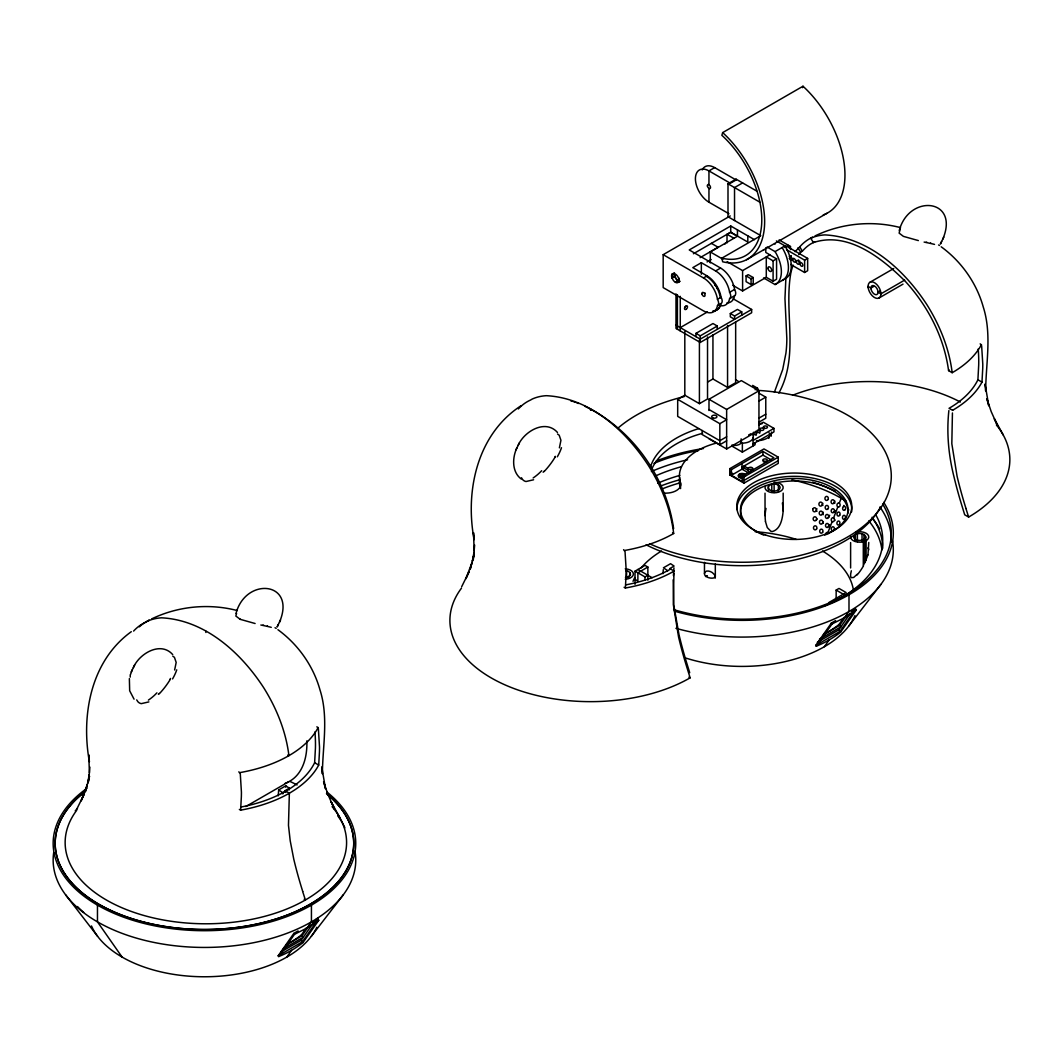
<?xml version="1.0" encoding="UTF-8"?>
<svg xmlns="http://www.w3.org/2000/svg" width="1063" height="1063" viewBox="0 0 1063 1063"><rect width="100%" height="100%" fill="white"/><g stroke="black" fill="none" stroke-linecap="round" stroke-linejoin="round"><path stroke-width="1.5" d="M89.398 772.655L88.761 754.823L89.385 761.799C80.974 715.133 90.74 660.973 131.294 631.688M474.151 550.514L473.513 532.683L474.138 539.672C464.916 490.854 477.194 434.169 521.122 405.681M704.463 573.449C704.968 569.316 711.559 571.07 713.632 573.847C720.236 580.092 704.078 579.189 704.463 573.528L704.477 562.354M765.387 521.322L767.287 527.58L770.755 531.181A4.318 4.186 65 0 0 772.562 531.5C780.787 528.949 782.488 518.385 783.165 510.918L783.179 493.126M850.613 542.568L850.613 567.961M866.106 540.668L866.106 559.882M867.953 554.979L868.777 542.475M130.231 677.118L130.257 675.018M626.545 577.966L626.639 570.804M628.578 577.94L628.605 576.491M630.346 575.468L630.372 574.02M629.854 575.561L629.921 572.691M783.165 510.918L783.179 510.12M673.158 579.827L673.783 605.113L679.005 634.691A320.508 185.042 60 0 0 686.419 662.01L689.701 672.666M289.229 789.929L289.349 788.201L285.801 785.823L278.665 789.942L278.227 795.828M302.729 891.432A321.092 185.387 60 0 1 293.76 859.13L290.212 840.78L288.472 825.313L289.362 793.211L285.788 791.138L282.931 792.785L282.798 793.915M289.349 788.201L285.07 790.673L284.977 791.935M285.801 785.823L285.695 787.205M667.617 570.858L670.54 569.011L674.115 571.07A118.073 68.165 0 0 1 625.376 588.012L624.101 587.281M673.411 575.575L673.969 567.908M952.607 410.411L952.621 410.278A118.073 68.165 0 0 0 981.973 382.135L982.717 368.741A192.27 111.03 60 0 0 982.783 364.091L981.641 345.807L980.192 343.801M285.695 792.413L285.07 790.673M663.285 569.635L662.98 573.688M673.955 573.236L673.317 604.515L678.566 637.016A321.092 185.387 60 0 0 687.482 669.291L690.126 677.849A140.715 81.24 0 0 1 511.529 687.602A140.715 81.24 0 0 1 461.475 588.145M948.874 410.557C946.469 432.641 948.515 455.004 953.91 476.503A320.308 184.935 60 0 0 961.404 504.021L964.712 514.798L968.632 517.056A140.715 81.24 0 0 0 996.376 424.921M952.435 412.949L951.823 443.709L957.072 476.211A321.092 185.387 60 0 0 965.988 508.499M239.348 809.421L240.623 810.152L241.354 796.758A192.27 110.977 60 0 0 241.421 792.108L240.291 773.824L238.83 771.818M240.623 810.152A118.073 68.165 0 0 0 318.714 765.068L319.458 751.674A192.27 111.03 60 0 0 319.511 747.023L318.382 728.74L316.92 726.733M625.376 588.012L626.107 574.631A192.27 110.977 60 0 0 626.173 569.967L625.044 551.684L623.582 549.677M241.088 807.003A113.01 65.255 0 0 0 314.635 762.716L315.432 748.139A147.172 84.974 60 0 0 314.94 731.942M952.621 410.278L949.033 408.325A113.01 65.255 0 0 0 977.907 379.783L978.691 365.207A147.172 84.974 60 0 0 978.199 349.009M88.601 781.491L89.89 767.101M473.354 559.364L474.643 545.04M785.863 278.626L784.959 298.53L786.833 338.659A144.382 83.366 60 0 1 785.916 353.248L782.7 369.512L774.395 392.22M129.367 678.593L129.673 690.791L134.044 699.162M89.226 774.502L87.631 783.245L89.518 776.269L85.385 791.616L87.312 784.507L81.133 800.891L84.429 793.649L76.908 808.877M473.978 552.361L472.384 561.118L474.271 554.142L470.138 569.489L472.065 562.38L465.886 578.764L469.182 571.522L461.661 586.736M768.801 438.394L769.094 437.066M851.343 570.791L850.785 573.395A8.119 3.814 -73.3 0 0 850.626 574.698L850.626 575.628A4.558 2.099 -73.6 0 0 851.25 577.687L853.695 577.461L857.163 574.312M130.457 674.593L132.25 669.836M279.489 622.174C296.776 581.594 245.752 576.305 235.959 613.537M517.003 447.696C512.233 457.462 511.662 471.892 521.242 479.028M942.748 239.241C960.048 198.661 909.024 193.373 899.218 230.618M722.667 132.609L721.87 135.307A78.356 45.244 60 0 1 761.786 219.775A78.356 45.244 60 0 1 721.87 258.163L722.667 261.777A82.383 47.569 60 0 0 764.642 221.423A82.383 47.569 60 0 0 722.667 132.609L802.99 86.236A82.383 47.569 60 0 1 843.823 161.204A82.383 47.569 60 0 1 823.254 214.899M802.578 87.658L802.99 86.236M174.638 669.982L176.179 662.422L174.478 657.452A9.102 6.923 -25.9 0 0 174.146 657.12L172.791 656.177M559.39 447.842L560.932 440.295L559.231 435.325A9.102 6.923 -25.9 0 0 558.899 434.993L557.544 434.036M825.606 534.118A2.02 1.595 -83.7 0 1 827.891 532.629L832.156 521.601A2.02 1.595 -83.8 0 1 831.425 518.957A2.02 1.595 -83.8 0 1 833.578 517.92L837.843 506.892A2.02 1.595 -83.9 0 1 837.113 504.247A2.02 1.595 -83.9 0 1 839.265 503.211L841.192 498.241M778.86 393.097C799.562 355.215 783.564 312.283 790.978 272.287A100.706 58.146 60 0 1 793.157 265.139M133.38 667.551C139.213 653.665 160.606 640.83 172.724 654.595M278.347 624.446L277.111 626.971L280.526 620.048M518.133 445.41C523.966 431.525 545.359 418.689 557.477 432.468M941.619 241.514L940.37 244.038L943.798 237.115M131.201 671.962L134.629 665.039M515.954 449.822L519.382 442.899M863.302 541.771L863.302 565.436L865.654 560.905A26.163 11.56 -70.3 0 0 866.093 559.869M170.532 678.446L169.974 679.39M555.285 456.319L554.727 457.249M795.044 251.652L799.761 246.855A108.306 62.531 60 0 1 812.517 237.248L810.724 238.258L813.434 242.55C848.194 231.043 882.157 258.336 905.357 281.389C927.906 306.078 944.13 337.29 948.568 370.628L952.182 372.714A117.448 67.806 0 0 0 981.481 344.532M312.349 922.724L318.063 919.429L318.754 920.292L303.021 942.549A142.389 112.24 34.9 0 1 278.745 956.567L278.161 955.81L293.813 933.42L298.092 930.949M286.824 957.059L291.528 950.349M278.772 956.554L294.504 934.297L307.167 927.959L311.432 921.86L311.432 905.118M309.665 924.837L302.078 935.679L285.907 945.02M281.203 951.797L301.174 940.277L312.788 923.654M318.063 919.429L302.41 941.805L278.161 955.81M851.33 611.544L855.622 609.072L856.313 609.936L840.567 632.193A142.389 112.24 34.9 0 1 816.291 646.211L815.72 645.454L831.372 623.064L835.651 620.593M824.383 646.703L829.087 639.992M816.318 646.198L832.063 623.941L844.726 617.603L848.992 611.504L848.992 594.762M847.211 614.48L839.637 625.323L823.466 634.664M817.341 642.265L838.734 629.921L850.347 613.298M855.622 609.072L839.969 631.449L815.72 645.454M306.436 927.8L301.427 934.882A139.811 110.22 34.9 0 1 286.067 944.821M843.995 617.444L838.986 624.526A139.811 110.22 34.9 0 1 823.612 634.465M311.366 936.211L343.309 894.78M848.925 625.855L880.868 584.424M158.387 694.352L159.277 693.435M543.14 472.224L544.03 471.294M318.754 920.292L307.167 927.959M856.313 609.936L844.726 617.603M236.571 613.404L235.853 616.035L239.919 619.144M899.83 230.472L899.125 233.103L903.191 236.212A9.102 2.711 17.2 0 0 903.683 236.451L918.366 240.583M759.912 235.162L727.996 216.746L727.996 183.793L736.061 179.142L736.061 179.966L714.668 167.609L708.955 170.904A19.161 11.068 60 0 0 695.415 178.73A19.161 11.068 60 0 0 708.955 202.209L728.926 213.729M736.061 179.966L730.361 183.261L708.955 170.904L708.955 184.736M742.599 182.916L734.533 187.566L734.533 220.506M719.903 305.586A20.17 11.653 60 0 0 729.603 298.65A5.448 3.149 60 0 0 729.603 292.312A20.17 11.653 60 0 0 715.598 270.932L701.341 262.694L692.784 267.637L707.041 275.875A20.17 11.653 60 0 1 721.046 297.255A5.448 3.149 60 0 1 721.046 303.593L717.472 305.652A20.17 11.653 60 0 1 703.48 310.874L663.179 287.608L663.179 254.668L730.254 215.935M754.411 239.667L730.719 225.994L689.236 249.951L720.594 268.049A20.17 11.653 60 0 1 734.586 289.428A5.448 3.149 60 0 1 734.586 295.766A20.17 11.653 60 0 1 726.919 302.928M693.395 253.751L730.706 232.212L730.719 225.994M727.158 234.338L730.64 232.332L737.443 236.252L710.283 251.944L710.283 262.906M700.132 257.631L718.123 247.241L711.32 243.321M671.989 277.217L674.806 275.583L674.806 276.526L671.989 278.147L671.989 277.217A5.049 2.91 60 0 1 671.989 275.144L671.989 274.214L674.447 272.779M671.989 275.144L674.447 273.723M707.054 261.936L711.2 259.545M675.404 282.306L678.26 280.659M721.87 258.163L760.776 235.694M663.179 254.668L703.48 277.935L707.041 275.875M715.598 270.932L720.594 268.049M746.545 259.704L826.868 213.331M727.145 261.671L742.599 270.6L769.758 254.921L776.575 258.854L776.575 279.224L773.093 281.23L766.29 277.31L742.599 290.97L732.766 285.296M767.114 247.001L775.073 251.599L784.972 245.885A27.293 15.759 60 0 1 784.972 278.838L775.073 284.552L763.593 277.921M784.826 247.44L788.467 245.327M788.759 247.493L790.487 246.496L790.487 249.579M139.333 626.838A108.306 62.531 60 0 1 149.258 620.181L145.697 622.24A108.306 62.531 60 0 0 133.606 631.077M746.08 275.902L748.219 274.666L753.215 277.549L753.215 283.303L751.076 284.539L746.08 281.655L746.08 275.902L751.076 278.785L753.215 277.549M766.29 277.31L766.29 256.927L773.093 260.86L776.575 258.854M798.738 254.628A102.553 59.209 60 0 1 800.678 252.157L802.366 251.213A103.43 59.714 60 0 1 810.631 243.998L814.67 241.846M717.472 305.652A5.448 3.149 60 0 0 717.472 299.314L721.046 297.255M729.603 292.312L734.586 289.428M800.678 252.157L797.954 247.865M729.603 298.65L734.586 295.766M680.267 327.617L707.4 311.951M786.5 249.685L804.625 260.156L807.654 258.402L807.654 270.733L804.625 272.487L790.673 264.448M695.973 336.652L695.973 333.357L712.981 323.537L717.273 326.022L717.273 329.317M741.748 311.884L734.613 316.003L734.613 319.299L730.321 316.827L730.321 313.532L737.456 309.413L741.748 311.884L741.748 315.18M675.988 293.853L675.988 328.44L700.238 342.445L700.265 335.842L717.273 326.022M700.238 342.445L751.647 312.761L751.647 309.466L700.238 339.15L675.988 325.145M869.959 282.253L893.731 268.54M726.64 436.787L719.837 440.72L677.689 416.39L677.689 399.329L684.811 395.223L699.414 403.661L707.533 398.97L707.533 336.971M707.573 382.082L712.941 378.973L727.557 387.41L735.662 382.733L735.662 322.355M873.72 286.452L870.942 288.06L868.086 286.412M880.018 291.049L878.065 292.179L880.921 293.826L904.679 280.101M879.048 297.985L903.005 284.14M708.994 410.517L708.994 399.263L741.323 380.594L758.955 390.785L758.955 430.316L726.64 448.985L708.994 438.793M755.129 389.709L757.627 388.274L757.627 390.746M708.994 399.263L726.64 409.441L758.955 390.785M677.689 399.329L719.837 423.672L726.64 419.739L708.994 409.547M758.955 401.083L765.772 397.15L765.772 418.224L758.955 422.144M758.955 418.131L765.772 414.198M702.191 430.528L702.191 434.554L719.837 444.733L726.64 440.813M759.088 424.629L763.274 422.21L773.957 428.376L773.957 431.884L753.042 443.962M753.042 440.454L773.957 428.376M731.676 445.955L742.359 452.12L755.062 444.786L755.062 442.793M729.75 468.69L763.978 448.918L778.249 457.156L778.249 463.388L744.007 483.147L729.75 474.909L729.75 468.69L731.397 469.633L762.915 451.443L773.891 457.768L742.359 475.972L742.359 481.632L731.397 475.307L731.397 469.633M742.014 467.189L762.915 455.11L771.153 459.867M729.75 474.909L732.606 473.261M731.397 475.307L744.02 468.012L748.232 470.444L748.232 468.451L744.02 466.019L744.02 468.012M742.359 475.972L744.007 476.928L778.249 457.156M778.249 460.664L744.007 480.436L742.359 479.479M635.023 584.318L635.023 571.15L645.002 565.383L647.859 567.031L647.859 580.199M647.859 567.031L637.88 572.798L637.88 581.023L635.023 579.375M245.792 806.551L288.817 781.704M635.023 571.15L645.002 576.903L647.859 575.256M836.156 598.323L836.156 590.085L839.013 588.437L846.135 592.556L829.02 602.442M283.343 948.754L303.314 937.221L301.427 934.882M819.467 639.222L840.873 626.864L838.986 624.526M802.366 251.213L799.761 246.855M533.613 479.772L526.052 481.512A8.889 7.255 -61.8 0 1 522.597 479.519L521.468 477.752M148.86 701.899L141.299 703.64A8.889 7.255 -61.8 0 1 137.845 701.66L136.715 699.892M813.354 242.444L814.603 241.833M815.015 235.933C841.378 223.23 872.231 220.214 900.56 227.628M151.743 618.865C178.119 606.149 208.973 603.146 237.301 610.561M926.179 242.178L926.963 242.351M262.92 625.11L263.704 625.27M255.107 623.516L240.424 619.384M570.951 401.003L572.399 401.429M573.861 401.894L575.335 402.385M576.85 402.917L578.378 403.488M584.703 406.186C632.073 428.907 666.222 476.822 673.636 528.67M624.871 550.421A117.448 67.806 0 0 0 673.676 533.506C670.713 509.323 661.372 486.229 648.496 465.66C625.722 430.581 589.925 397.934 546.382 395.688A108.532 62.664 60 0 0 532.218 399.05L530.557 400.033A108.306 62.531 60 0 0 518.359 408.936M287.794 754.996L288.923 755.647C285.96 731.464 276.619 708.357 263.744 687.788C240.969 652.709 205.172 620.074 161.629 617.816A108.532 62.664 60 0 0 147.465 621.191M938.602 244.968L939.453 245.46M275.025 627.728L276.181 628.392M736.061 179.142L756.697 191.061M727.996 183.793L759.912 202.222M779.126 239.932L790.487 246.496M786.753 246.324L807.654 258.402M776.389 240.929L784.972 245.885M730.64 232.159L747.807 242.058L747.807 235.866M769.918 254.828L765.785 252.449L765.785 247.785M733.962 238.271L727.012 234.259L727.012 242.337M977.907 379.783L981.973 382.135M710.283 251.944L722.933 259.239M733.098 298.756L751.647 309.466M730.321 313.532L734.613 316.003M695.973 333.357L700.265 335.842M752.631 385.391L757.627 388.274M735.569 379.717L738.227 381.245M758.982 393.23L765.772 397.15M748.87 473.141L742.014 469.182L742.014 463.508M729.75 472.198L731.397 473.141M836.156 590.085L846.135 595.851M672.547 532.855L673.676 533.506M637.88 569.502L652.137 577.727M688.904 677.144L690.126 677.849M314.635 762.716L318.714 765.068M304.151 899.285L305.373 899.989L302.663 891.432M670.54 569.011L669.823 568.532L674.101 566.061L670.554 563.696L663.418 567.815L667.684 570.658A113.01 65.255 0 0 1 625.841 584.863M278.665 789.942L282.931 792.785M277.921 629.708C298.078 644.417 313.319 665.916 320.003 689.967C328.759 717.286 322.607 745.974 322.395 773.877L321.77 766.928L325.491 788.719L323.59 781.664L327.936 794.513L334.473 809.142L331.071 801.675L339.961 817.899M941.193 246.789C961.337 261.485 976.578 282.984 983.275 307.034C992.018 334.353 985.866 363.041 985.667 390.945L985.042 383.995L988.763 405.787L986.849 398.731L991.194 411.58L997.745 426.21L994.343 418.742L1003.22 434.966M867.86 547.95L868.099 548.136A4.837 2.352 -70 0 1 868.697 549.465L868.75 549.903M838.734 629.921L840.567 632.193M831.372 623.064L832.063 623.941M301.174 940.277L303.021 942.549M293.813 933.42L294.504 934.297M65.6 894.78L97.53 936.211M122.072 957.059L97.464 921.86L97.464 905.118M968.632 517.056L965.922 508.499M782.395 502.958L783.179 509.323M952.182 372.714C949.219 348.531 939.878 325.424 927.016 304.855C904.228 269.776 868.431 237.142 824.888 234.896A108.532 62.664 60 0 0 810.724 238.258M715.333 577.116L715.306 563.988M768.509 488.887L768.522 490.309M862.013 540.19L862.027 541.599M778.382 490.016L778.395 491.438M774.103 491.04L774.116 492.461M768.509 486.216L768.536 489.737M862.013 533.732L862.053 540.761M855.409 539.433L855.409 540.841L855.409 534.503M778.382 485.087L778.422 490.721M774.103 484.064L774.143 491.797M771.791 490.774L771.791 492.196M863.967 539.433L863.98 540.841L863.98 534.503M865.747 536.961A6.046 3.495 0 0 1 856.658 539.991A6.046 3.495 0 0 1 856.672 533.945A6.046 3.495 0 0 1 865.747 536.961L865.747 539.778M857.376 540.19L857.389 541.599M865.282 538.303L865.282 539.712M857.376 533.732L857.389 540.775M771.791 484.329L771.804 491.372M765.028 493.166L765.041 515.621M864.83 541.28L864.83 562.566M804.625 260.156L804.625 272.487M773.093 260.86L773.093 281.23M762.915 451.443L762.915 455.11M759.314 424.841L759.314 423.406A15.134 8.73 0 0 1 761.972 423.845M753.042 437.398L753.042 445.955M751.076 278.785L751.076 284.539M750.77 471.919L750.77 469.926A2.299 1.329 0 0 0 752.817 468.557A2.299 1.329 0 0 0 750.598 467.282A2.299 1.329 0 0 0 748.232 468.451M744.007 476.928L744.007 483.147M742.599 270.6L742.599 290.97M742.359 443.577L742.359 452.12M741.137 438.846L741.137 443.098A10.989 6.351 0 0 0 752.737 434.701M737.456 229.887L737.456 236.079M727.557 325.411L727.557 387.41M726.64 409.441L726.64 448.985M719.837 423.672L719.837 444.733M712.941 334.925L712.941 378.973M708.955 188.364L708.955 202.209M701.341 262.694L701.341 274.227M699.414 340.027L699.414 403.661M684.811 331.59L684.811 395.223M716.316 443.112A62.597 36.142 0 0 0 680.506 482.801L680.506 488.568A62.597 36.142 0 0 1 679.815 477.739M680.267 296.325L680.267 330.912M677.41 294.677L677.41 329.264M645.002 576.903L645.002 580.199M590.616 409.042L590.616 410.331M205.863 631.183L205.863 632.458M554.992 457.303A49.071 27.97 -48.4 0 1 544.203 471.48M541.665 470.71A32.129 20.33 -48.7 0 1 533.148 477.965M561.49 447.722A41.43 27.611 -43.9 0 1 557.304 456.811M792.533 395.303A135.174 78.037 0 0 1 960.354 402.013M949.445 370.11A112.346 64.856 0 0 1 948.568 370.628M924.119 242.085A49.071 2.658 8.6 0 1 934.523 244.397M899.83 229.754A40.766 12.929 39.4 0 1 900.215 229.342M930.524 243.028A41.43 2.232 13.6 0 1 930.763 243.108M685.569 306.357A4.039 2.325 -60 0 1 685.197 307.101M753.122 432.535A2.099 1.209 0 0 1 756.019 432.614A2.099 1.209 0 0 1 756.019 434.275A2.099 1.209 0 0 1 753.122 434.355M757.401 430.209A2.099 1.209 0 0 1 760.204 431.179A2.099 1.209 0 0 1 757.985 432.561A2.099 1.209 0 0 1 756.112 431.007M756.165 435.285A2.099 1.209 0 0 1 756.059 435.033M759.793 433.186A2.099 1.209 0 0 1 759.66 432.854M741.695 442.168A7.268 4.199 0 0 1 731.769 445.145M751.01 433.638A10.989 6.351 0 0 1 748.697 434.9M671.989 278.147A5.448 3.149 60 0 1 671.989 274.214M679.802 281.509A5.448 3.149 60 0 1 674.806 276.526M679.842 281.15A5.049 2.91 60 0 1 674.806 275.583M703.48 277.935A20.17 11.653 60 0 1 717.472 299.314M679.031 278.533A5.435 2.897 63.8 0 1 679.284 280.446M679.217 280.393A5.435 2.83 64.4 0 1 678.965 281.921M720.329 304.005A20.17 11.653 60 0 1 712.648 311.167M706.324 276.287A20.17 11.653 60 0 1 720.329 297.667M705.287 293.494A2.219 1.276 60 0 1 704.995 292.923M782.129 247.533A27.293 15.759 60 0 1 782.129 280.473M721.046 303.593A20.17 11.653 60 0 1 714.004 310.741M727.012 242.896A5.448 3.149 60 0 1 727.371 242.125M775.073 251.599A27.293 15.759 60 0 1 775.073 284.552M714.828 285.376A2.219 1.276 60 0 1 715.147 285.402M715.944 285.841A2.219 1.276 60 0 1 716.489 286.412M717.02 287.435A2.219 1.276 60 0 1 717.153 288.565M725.019 244.052A5.448 3.149 60 0 1 725.378 243.281M789.251 256.528A2.099 1.209 60 0 1 791.124 256.967A2.099 1.209 60 0 1 791.922 259.478A2.099 1.209 60 0 1 790.287 259.744M789.45 258.774A2.099 1.209 60 0 1 789.251 258.375M798.565 259.917A2.099 1.209 60 0 1 798.286 260.276M799.908 261.471A2.099 1.209 60 0 1 799.615 260.953M791.337 255.638A2.099 1.209 60 0 1 791.018 256.103M763.659 250.363A7.268 4.199 60 0 1 763.42 249.898M774.568 243.679A10.989 6.351 60 0 1 775.193 244.012M702.205 169.907A19.161 11.068 60 0 1 714.668 167.622M705.553 576.545A5.448 3.149 0 0 1 707.333 575.668M714.562 576.81A5.448 3.149 0 0 1 715.319 578.086M741.668 518.372A53.735 31.026 0 0 1 788.733 481.154A53.735 31.026 0 0 1 848.008 512.007M736.779 509.536A57.495 33.192 0 0 1 796.32 476.37A57.495 33.192 0 0 1 851.622 511.901M763.819 535.101A53.735 31.026 0 0 1 754.026 488.98A53.735 31.026 0 0 1 834.521 488.98A53.735 31.026 0 0 1 824.715 535.101M751.076 471.879A2.299 1.329 0 0 1 748.272 470.882A2.299 1.329 0 0 1 750.093 469.288A2.299 1.329 0 0 1 752.79 470.391M742.519 477.579A3.614 2.086 0 0 1 738.4 475.666A3.614 2.086 0 0 1 742.014 473.42A3.614 2.086 0 0 1 745.615 475.666A3.614 2.086 0 0 0 741.323 474.018A3.614 2.086 0 0 0 738.453 476.41A3.614 2.086 0 0 0 742.519 478.137M763.407 461.847A2.299 1.329 0 0 1 766.649 461.847M771.618 432.016A15.134 8.73 0 0 1 756.418 440.72M680.506 482.801A15.134 8.73 0 0 1 664.269 493.126M650.569 466.737A92.853 53.602 0 0 1 698.763 428.628M880.39 507.264A145.219 83.844 0 0 1 646.131 544.814M757.215 390.334A149.285 86.183 0 0 1 880.403 508.38A149.285 86.183 0 0 1 649.732 543.818M617.59 428.442A149.285 86.183 0 0 1 684.173 396.619M769.001 432.827A15.134 8.73 0 0 1 771.353 436.109M651.752 469.248A92.853 53.602 0 0 1 702.603 433.292M742.439 477.274A2.113 1.222 0 0 1 739.954 476.357A2.113 1.222 0 0 1 741.429 474.895A2.113 1.222 0 0 1 744.02 475.706M892.495 540.708A151.305 87.352 0 0 1 828.821 621.27A151.305 87.352 0 0 1 675.909 628.313M883.698 502.361A151.305 87.352 0 0 1 843.251 597.911A151.305 87.352 0 0 1 674.434 611.159M656.27 461.023A151.305 87.352 0 0 1 703.507 448.52M882.609 504.035A149.285 86.183 0 0 1 840.302 597.871A149.285 86.183 0 0 1 673.597 609.604M653.971 463.388A149.285 86.183 0 0 1 698.497 450.553M854.971 615.597A116.505 67.261 0 0 1 685.476 657.957M827.878 532.629A2.02 1.568 -84.5 0 1 828.609 533.573M633.03 581.341A111.841 64.564 0 0 1 634.77 577.515M641.188 567.894A111.841 64.564 0 0 1 661.518 551.019M755.195 531.726A111.841 64.564 0 0 1 796.28 539.393M822.496 551.019A111.841 64.564 0 0 1 853.257 589.181M848.247 512.911A2.02 1.448 -81.5 0 1 848.832 509.868M843.836 505.43A2.02 1.568 -84.6 0 1 843.504 506.533M839.265 503.211A2.02 1.568 -84.6 0 1 839.956 505.882A2.02 1.568 -84.6 0 1 837.843 506.892M833.578 517.92A2.02 1.568 -84.6 0 1 834.269 520.578A2.02 1.568 -84.6 0 1 832.156 521.601M834.973 503.051A2.02 1.634 -86.2 0 1 834.986 501.165M816.942 511.409A2.033 1.754 90 0 1 816.955 508.765M816.929 519.555A2.033 1.727 -89.2 0 1 816.942 518.678M822.895 505.496A2.02 1.714 -88.9 0 1 822.908 503.331M823.294 523.182A2.02 1.661 -87.2 0 1 823.32 521.734M823.28 514.678A2.02 1.701 -88.1 0 1 823.32 512.207M835 511.795A2.02 1.608 -85.4 0 1 835 510.546M829.366 526.677A2.02 1.608 -85.4 0 1 829.552 524.63M835 529.414A2.02 1.541 -83.7 0 1 835.013 528.936M829.113 517.11A2.02 1.634 -86.3 0 1 829.698 515.249M834.973 520.418A2.02 1.595 -83.8 0 1 834.973 519.927M661.159 485.844A145.219 83.844 0 0 1 680.001 479.679M812.477 482.19A145.219 83.844 0 0 1 835.053 491.119M872.298 518.465A145.219 83.844 0 0 1 879.633 528.736M662.528 488.767A140.263 80.974 0 0 1 680.054 482.841M791.935 479.825A140.263 80.974 0 0 1 846.148 501.258M868.843 520.923A140.263 80.974 0 0 1 881.931 549.916M625.257 568.811A9.075 5.235 0 0 1 633.402 574.02A9.075 5.235 0 0 1 625.257 579.242M625.735 570.632A6.046 3.495 0 0 1 630.372 574.113A6.046 3.495 0 0 1 625.456 577.461M774.103 482.31A9.075 5.235 0 0 1 783.099 488.262A9.075 5.235 0 0 1 771.658 492.594A9.075 5.235 0 0 1 765.772 485.472M765.506 521.308A33.87 33.192 66.3 0 1 766.024 508.446M856.087 532.151A9.075 5.235 0 0 1 868.511 535.725A9.075 5.235 0 0 1 860.299 542.196A9.075 5.235 0 0 1 850.666 536.43M867.807 554.966A19.652 8.796 -70.4 0 1 865.973 559.749M863.462 565.861A34.534 15.028 -70.5 0 1 857.216 574.831M876.098 515.382A140.715 81.24 0 0 1 824.795 605.724M654.755 476.29A140.715 81.24 0 0 1 681.396 466.71M657.718 483.213A140.715 81.24 0 0 1 679.842 475.387M872.072 517.256A140.715 81.24 0 0 1 882.728 548.269M651.406 471.534A149.285 86.183 0 0 1 687.575 459.774M879.925 507.051A149.285 86.183 0 0 1 891.246 542.289M75.234 810.856A145.219 83.844 0 0 1 77.466 808.438M337.728 815.826A145.219 83.844 0 0 1 344.89 827.798M327.457 794.526A149.285 86.183 0 0 1 301.879 908.666A149.285 86.183 0 0 1 102.566 906.354A149.285 86.183 0 0 1 84.947 791.709A149.285 86.183 0 0 0 102.991 906.58A149.285 86.183 0 0 0 302.742 908.214A149.285 86.183 0 0 0 326.461 793.689M332.108 806.658A140.715 81.24 0 0 1 209.318 923.76A140.715 81.24 0 0 1 76.722 810.272M290.066 781.491A135.174 78.037 0 0 1 297.095 784.946M318.209 727.464A117.448 67.806 0 0 1 240.118 772.562M260.847 625.017A49.071 2.658 8.6 0 1 271.264 627.329M240.411 619.384A9.102 2.711 17.2 0 1 239.906 619.158M267.265 625.961A41.43 2.232 13.6 0 1 267.504 626.041M170.226 679.443A49.071 27.97 -48.4 0 1 159.45 693.621M156.912 692.85A32.129 20.33 -48.7 0 1 148.395 700.105M176.737 669.863A41.43 27.611 -43.9 0 1 172.551 678.938M306.862 740.845A82.383 47.569 60 0 1 285.203 783.272M354.949 851.064A151.305 87.352 0 0 1 205.757 947.439A151.305 87.352 0 0 1 53.708 852.566M326.793 791.962A151.305 87.352 0 0 1 303.712 909.277A151.305 87.352 0 0 1 99.271 906.141A151.305 87.352 0 0 1 87.007 788.281M316.814 927.281A116.505 67.261 0 0 1 203.259 976.764A116.505 67.261 0 0 1 91.484 925.953M318.382 917.847A145.219 83.844 0 0 1 315.95 919.575M83.671 912.413A145.219 83.844 0 0 1 77.466 906.54M678.885 278.2L678.539 278.028A5.049 2.91 60 0 0 673.131 273.709A5.049 2.91 60 0 0 673.131 280.061A5.049 2.91 60 0 0 678.539 281.974L678.885 282.133A5.448 3.149 60 0 0 678.858 278.214M870.982 288.737A5.049 2.91 60 0 0 876.749 294.61A5.049 2.91 60 0 0 875.779 287.01A5.049 2.91 60 0 0 870.982 288.737M868.165 287.621A9.075 5.235 60 0 0 878.543 298.211A9.075 5.235 60 0 0 876.789 284.512A9.075 5.235 60 0 0 868.165 287.621M712.755 417.905A2.618 1.515 0 0 0 716.9 416.842A2.618 1.515 0 0 0 713.22 415.301A2.618 1.515 0 0 0 712.755 417.905M686.392 309.107A2.113 1.222 -60 0 0 687.057 305.838A2.113 1.222 -60 0 0 684.559 308.057A2.113 1.222 -60 0 0 686.392 309.107M760.709 430.302A2.099 1.209 0 0 0 763.859 429.253A2.099 1.209 0 0 0 760.709 428.203A2.099 1.209 0 0 0 760.709 430.302M764.337 428.203A2.099 1.209 0 0 0 767.486 427.167A2.099 1.209 0 0 0 764.337 426.117A2.099 1.209 0 0 0 764.337 428.203M701.952 293.92A2.219 1.276 60 0 0 704.543 296.351A2.219 1.276 60 0 0 703.932 292.936A2.219 1.276 60 0 0 701.952 293.92M792.679 259.744A2.099 1.209 60 0 0 795.097 262.123A2.099 1.209 60 0 0 794.619 258.934A2.099 1.209 60 0 0 792.679 259.744M796.307 261.843A2.099 1.209 60 0 0 798.725 264.222A2.099 1.209 60 0 0 798.247 261.02A2.099 1.209 60 0 0 796.307 261.843M799.934 263.943A2.099 1.209 60 0 0 802.352 266.308A2.099 1.209 60 0 0 801.874 263.119A2.099 1.209 60 0 0 799.934 263.943M767.991 268.501A2.618 1.515 60 0 0 771.02 271.477A2.618 1.515 60 0 0 770.409 267.477A2.618 1.515 60 0 0 767.991 268.501M707.427 186.078A2.219 1.276 60 0 0 710.031 188.496A2.219 1.276 60 0 0 709.42 185.095A2.219 1.276 60 0 0 707.427 186.078M763.885 461.382A2.299 1.329 0 0 0 767.327 460.226A2.299 1.329 0 0 0 763.885 459.083A2.299 1.329 0 0 0 763.885 461.382M765.519 534.995A57.495 33.192 0 0 0 851.769 506.24A57.495 33.192 0 0 0 765.519 477.5A57.495 33.192 0 0 0 765.519 534.995M822.642 532.297A2.02 1.634 -86.4 0 0 821.486 529.148A2.02 1.634 -86.4 0 0 819.825 532.032A2.02 1.634 -86.4 0 0 822.642 532.297M816.623 528.896A2.02 1.701 -88.4 0 0 815.241 525.813A2.02 1.701 -88.4 0 0 813.673 528.789A2.02 1.701 -88.4 0 0 816.623 528.896M845.271 509.549A2.02 1.515 -83 0 0 844.407 506.333A2.02 1.515 -83 0 0 842.693 509.124A2.02 1.515 -83 0 0 845.271 509.549M834.03 502.892A2.02 1.634 -86.3 0 0 832.887 499.743A2.02 1.634 -86.3 0 0 831.213 502.613A2.02 1.634 -86.3 0 0 834.03 502.892M828.05 499.477A2.02 1.688 -88 0 0 826.695 496.394A2.02 1.688 -88 0 0 825.127 499.384A2.02 1.688 -88 0 0 828.05 499.477M813.022 508.712A2.033 1.754 89.8 0 0 814.484 511.808A2.033 1.754 89.8 0 0 816.065 508.805A2.033 1.754 89.8 0 0 813.022 508.712M816.344 519.873A2.033 1.727 -89.3 0 0 814.936 516.777A2.033 1.727 -89.3 0 0 813.341 519.767A2.033 1.727 -89.3 0 0 816.344 519.873M822.084 505.164A2.033 1.727 -89.1 0 0 820.676 502.081A2.033 1.727 -89.1 0 0 819.095 505.058A2.033 1.727 -89.1 0 0 822.084 505.164M828.21 508.579A2.02 1.661 -87.2 0 0 827.014 505.43A2.02 1.661 -87.2 0 0 825.326 508.313A2.02 1.661 -87.2 0 0 828.21 508.579M822.496 523.288A2.02 1.674 -87.3 0 0 821.3 520.126A2.02 1.674 -87.3 0 0 819.626 523.009A2.02 1.674 -87.3 0 0 822.496 523.288M822.337 514.186A2.02 1.701 -88.2 0 0 820.968 511.104A2.02 1.701 -88.2 0 0 819.4 514.08A2.02 1.701 -88.2 0 0 822.337 514.186M839.704 515.263A2.02 1.541 -83.8 0 0 838.8 512.047A2.02 1.541 -83.8 0 0 837.059 514.837A2.02 1.541 -83.8 0 0 839.704 515.263M845.085 518.531A2.02 1.475 -82.1 0 0 844.261 515.329A2.02 1.475 -82.1 0 0 842.547 518.119A2.02 1.475 -82.1 0 0 845.085 518.531M834.11 511.901A2.02 1.608 -85.4 0 0 832.993 508.752A2.02 1.608 -85.4 0 0 831.346 511.635A2.02 1.608 -85.4 0 0 834.11 511.901M828.422 526.597A2.02 1.608 -85.5 0 0 827.306 523.461A2.02 1.608 -85.5 0 0 825.645 526.331A2.02 1.608 -85.5 0 0 828.422 526.597M834.003 529.972A2.02 1.541 -83.7 0 0 833.113 526.756A2.02 1.541 -83.7 0 0 831.372 529.547A2.02 1.541 -83.7 0 0 834.003 529.972M828.343 517.601A2.02 1.634 -86.3 0 0 827.187 514.439A2.02 1.634 -86.3 0 0 825.526 517.322A2.02 1.634 -86.3 0 0 828.343 517.601M839.571 524.245A2.02 1.501 -82.9 0 0 838.72 521.043A2.02 1.501 -82.9 0 0 836.993 523.833A2.02 1.501 -82.9 0 0 839.571 524.245M770.888 490.508A6.046 3.495 0 0 0 780.149 487.678A6.046 3.495 0 0 0 771.273 484.462A6.046 3.495 0 0 0 770.888 490.508"/></g></svg>
